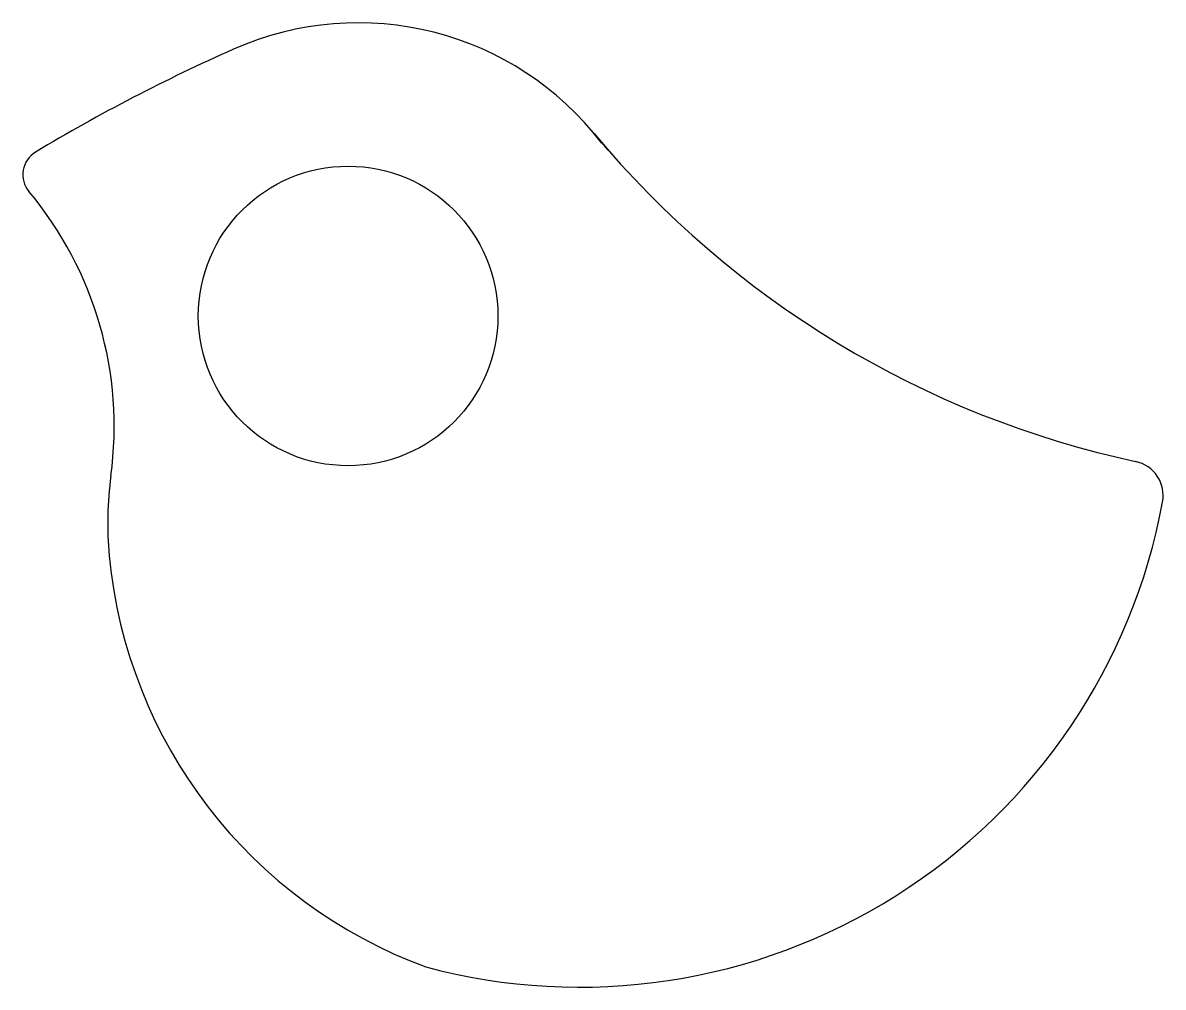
# Model space of a CAD drawing. Header units: millimetres. Extents: x 4000.5 to 4083.6, y 1303 to 1373.3.
import ezdxf

# ---------------------------------------------------------------- set-up
doc = ezdxf.new("R2010")
doc.units = ezdxf.units.MM

msp = doc.modelspace()

# ---------------------------------------------------------------- linework, layer by layer
msp.add_circle((4024.185, 1351.931), 10.91)
for centre, radius, start, end in [((4024.91, 1350.932), 22.356, 37.50989, 113.92657), ((4069.219, 1251.069), 131.607, 113.92657, 121.00709), ((4096.462, 1410.463), 70.723, 219.76048, 257.81525), ((4002.41, 1362.228), 1.916, 121.00709, 219.87642), ((4024.047, 1347.026), 25.549, 41.21895, 43.28895), ((3980.436, 1343.87), 26.716, 352.28077, 39.87642), ((4080.996, 1338.836), 2.555, 349.52779, 77.81525), ((4032.228, 1336.85), 25.549, 172.28077, 185.34495), ((4041.045, 1346.221), 43.183, 254.96424, 349.52779), ((4042.065, 1337.77), 35.429, 185.34495, 249.81828)]:
    msp.add_arc(centre, radius, start, end)

doc.saveas('drawing.dxf')
